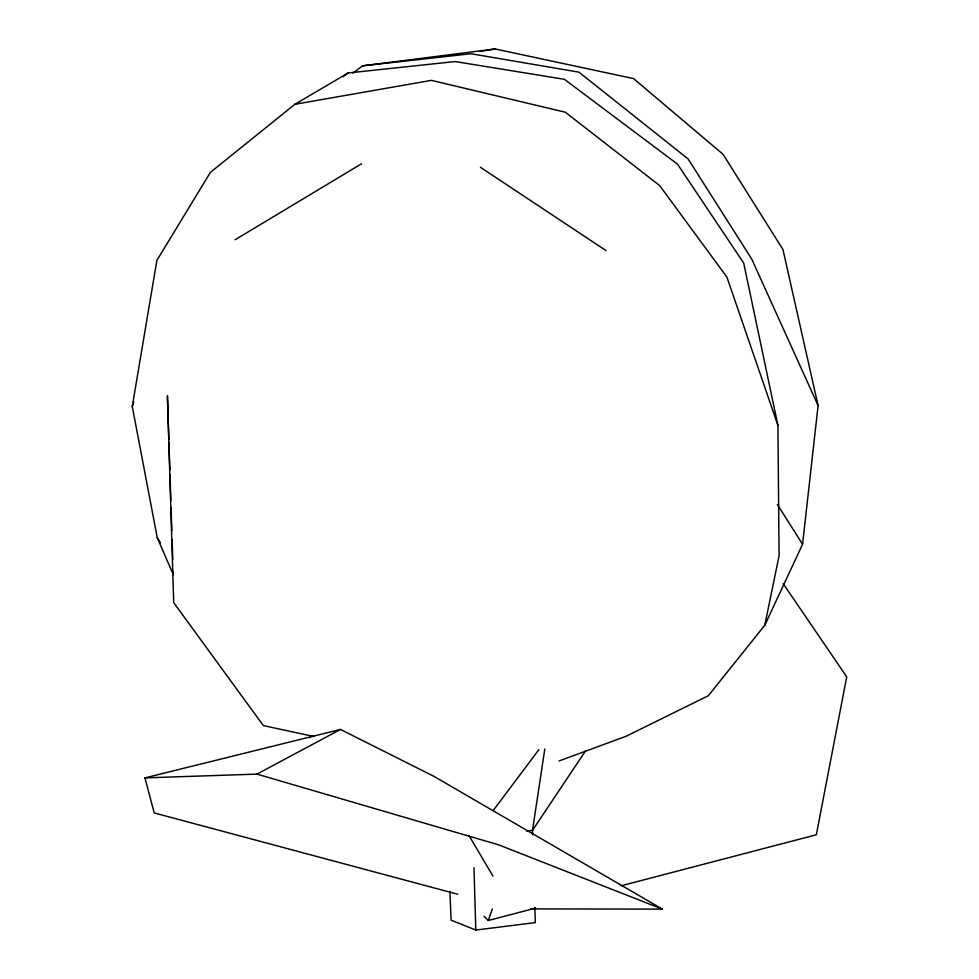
<?xml version="1.0" encoding="UTF-8"?>
<svg xmlns="http://www.w3.org/2000/svg" width="979" height="979" viewBox="0 0 979 979"><rect width="100%" height="100%" fill="white"/><g stroke="black" fill="none" stroke-linecap="round" stroke-linejoin="round"><path stroke-width="1.47" d="M559.107 760.952L626.193 736.22L708.319 695.726L764.77 625.287L802.572 544.263L818.101 405.612L782.955 249.523L723.053 154.303L633.535 78.589L495.129 48.95L362.671 65.813L352.917 73.119M544.801 748.972L532.527 830.327L532.662 834.867M173.173 571.589L173.271 574.624L157.227 537.606L132.275 406.481L156.873 260.426L210.375 172.39L294.875 104.288L348.145 72.972L455.1 61.555L564.418 79.311L677.492 164.142L743.697 263.057L777.926 425.412L779.076 555.852L764.77 625.287M132.275 406.481L133.78 402.161M483.993 916.173L488.276 920.505L492.327 909.014M585.723 750.636L532.527 830.327L526.592 831.024M493.183 810.539L538.854 749.681M343.286 76.656L348.145 72.972M309.474 737.725L311.971 735.988M235.144 239.72L361.496 163.799M457.817 894.268L154.229 812.937L144.929 777.889L256.926 774.108L340.484 729.441L434.027 776.396L662.355 909.124L530.532 908.904M488.276 920.505L535.562 908.145M621.273 885.75L816.339 834.781L846.725 676.856L783.176 583.668M144.929 777.889L340.484 729.441M294.875 104.288L431.409 80.364L565.324 112.218L659.65 185.569L726.932 277.155L777.926 425.412M480.114 51.422L495.129 48.95M449.936 891.367L451.074 920.138L475.806 930.05L535.293 922.61L534.84 907.484M362.671 65.813L470.948 53.735L578.932 72.152L688.09 158.916L751.75 259.08L818.101 405.612M314.137 736.551L263.339 725.586L173.699 602.636L167.421 395.712L168.853 439.681M256.926 774.108L498.715 844.865L662.355 909.124M480.42 167.287L606.025 250.587M777.436 504.601L802.572 544.263M157.227 537.606L160.372 542.782M468.929 835.417L492.963 876.083M168.951 442.716L169.844 470.006M170.003 474.546L170.835 500.33M171.092 507.905L171.827 530.655M172.133 539.747L172.769 559.462M473.983 867.724L475.806 930.05"/></g></svg>
